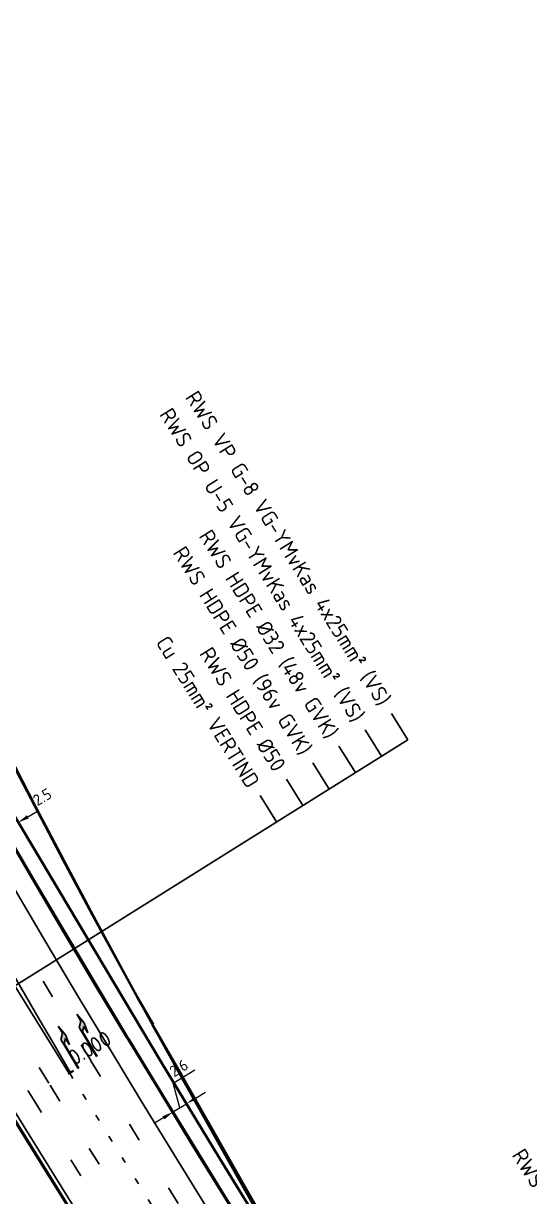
# Model space of a CAD drawing. Header units: metres. Extents: x 134219 to 139178, y 438661 to 444352.
# Drawn here: x 135871.5 to 135953.1, y 442470.7 to 442660 of the extents above; entities that cross this region are included whole.
import ezdxf
from ezdxf.enums import TextEntityAlignment as Align

# ---------------------------------------------------------------- set-up
doc = ezdxf.new("R2010")
doc.units = ezdxf.units.M
doc.linetypes.add('13strp', pattern=[4, 1, -3])
doc.linetypes.add('39strp', pattern=[12, 3, -9])
doc.layers.get('DEFPOINTS').update_dxf_attribs({"color": 193})
for name, color, linetype, lineweight in [('N-WE-KL-ET_LS_OV_KABEL-G', 10, 'KL-LS-OV-N', 35), ('N-WE-KL-ET_LS_OV_KABEL-M', 7, 'Continuous', 18), ('N-WE-KL-ET_LS_OV_KABEL-T25', 7, 'Continuous', 25), ('Utd-ondergr-nw', 8, '13strp', 35), ('X-XX-AL-AANPIJLING-S', 7, 'Continuous', 25)]:
    doc.layers.add(name, color=color, linetype=linetype, lineweight=lineweight)
doc.layers.add('Utd-weg-nw', color=8, linetype='Continuous')
doc.styles.add('alm a2ee v011$0$rtw_iso', font='NLCS-ISO.ttf')
doc.styles.add('NLCS-ISO', font='NLCS-ISO.ttf')
doc.styles.add('NLCS_18', font='NLCS-ISO.ttf', dxfattribs={"height": 1.8})
doc.linetypes.add('KL-LS-OV-N', pattern='A,4,-1,[103,NLCS.SHX,S=0.75,R=0,X=0,Y=0],-1,4,-1.5,["0V",Standard,S=1,R=0,X=0,Y=-0.5],-3', length=14.5)
doc.dimstyles.new('NLCS_t18_pijl_Dimension_l3_h1', dxfattribs={"dimtxt": 1.8, "dimasz": 1.8, "dimexe": 2, "dimexo": 2, "dimgap": 0.7, "dimtad": 1, "dimdec": 1, "dimzin": 0, "dimdsep": 46, "dimtxsty": 'NLCS_18', "dimcen": 2.5, "dimdle": 2, "dimclrd": 256, "dimclre": 256, "dimclrt": 256, "dimadec": 1, "dimazin": 0, "dimtfac": 1, "dimtdec": 1, "dimtofl": 0, "dimtmove": 1, "dimatfit": 0, "dimfxl": 0, "dimtolj": 1, "dimtzin": 0, "dimlwd": 18, "dimlwe": 18, "dimarcsym": 0})

# ---------------------------------------------------------------- blocks, each defined once
blk = doc.blocks.new('Dwm A2 aanvulling$0$pijlre_750')
blk.add_hatch(color=256).paths.add_polyline_path([(5.2, -0.38), (4, -0.38), (5.7, -0.68), (7.5, -0.38), (6.2, -0.38), (5.45, 0.37), (0, 0.37), (0, 0.23), (4.6, 0.23)])
for p, q in [((0, 0.37), (5.45, 0.37)), ((0, 0.37), (0, 0.23)), ((0, 0.23), (4.6, 0.23)), ((5.2, -0.38), (4.6, 0.23)), ((6.2, -0.38), (5.45, 0.37)), ((4, -0.38), (5.2, -0.38)), ((5.7, -0.68), (4, -0.38)), ((5.7, -0.68), (7.5, -0.38)), ((6.2, -0.38), (7.5, -0.38))]:
    blk.add_line(p, q)
blk = doc.blocks.new('*D204')
at = {"layer": 'DEFPOINTS', "color": 0, "transparency": 16777216}
for p in [(135870.6, 442531.05), (135870.6, 442531.05), (135868.46, 442529.8)]:
    blk.add_point(p, dxfattribs=at)
at = {"layer": 'N-WE-KL-ET_LS_OV_KABEL-M', "lineweight": 18, "transparency": 16777216}
for p, q in [((135870.6, 442531.05), (135869.6, 442532.78)), ((135868.46, 442529.8), (135867.45, 442531.53))]:
    blk.add_line(p, q, dxfattribs=at)
at = {"layer": 'N-WE-KL-ET_LS_OV_KABEL-M', "linetype": 'Continuous', "lineweight": 18, "transparency": 16777216}
for p, q in [((135872.16, 442531.95), (135873.72, 442532.86)), ((135866.9, 442528.9), (135865.34, 442528))]:
    blk.add_line(p, q, dxfattribs=at)
at = {"layer": 'N-WE-KL-ET_LS_OV_KABEL-M', "transparency": 16777216}
for points in [[(135872.01, 442532.21), (135872.31, 442531.69), (135870.6, 442531.05)], [(135866.75, 442529.16), (135867.05, 442528.64), (135868.46, 442529.8)]]:
    blk.add_solid(points, dxfattribs=at)
at = {"layer": 'N-WE-KL-ET_LS_OV_KABEL-M', "transparency": 16777216, "insert": (135874.49, 442535.16), "char_height": 1.8, "attachment_point": 5, "rotation": 30.1344, "style": 'NLCS_18'}
blk.add_mtext('\\A1;2.5', dxfattribs=at)
blk = doc.blocks.new('*D205')
at = {"layer": 'DEFPOINTS', "color": 0, "transparency": 16777216}
for p in [(135897.77, 442485.67), (135897.77, 442485.67), (135895.59, 442484.33)]:
    blk.add_point(p, dxfattribs=at)
at = {"layer": 'N-WE-KL-ET_LS_OV_KABEL-M', "linetype": 'Continuous', "lineweight": 18, "transparency": 16777216}
for p, q in [((135895.62, 442488.98), (135899.12, 442491.13)), ((135896.68, 442485), (135895.62, 442488.98)), ((135899.31, 442486.61), (135900.84, 442487.55)), ((135895.59, 442484.33), (135897.77, 442485.67)), ((135894.05, 442483.39), (135892.52, 442482.45))]:
    blk.add_line(p, q, dxfattribs=at)
at = {"layer": 'N-WE-KL-ET_LS_OV_KABEL-M', "lineweight": 18, "transparency": 16777216}
for p, q in [((135897.77, 442485.67), (135896.73, 442487.37)), ((135895.59, 442484.33), (135894.54, 442486.03))]:
    blk.add_line(p, q, dxfattribs=at)
at = {"layer": 'N-WE-KL-ET_LS_OV_KABEL-M', "transparency": 16777216}
for points in [[(135899.15, 442486.86), (135899.46, 442486.35), (135897.77, 442485.67)], [(135893.89, 442483.64), (135894.21, 442483.13), (135895.59, 442484.33)]]:
    blk.add_solid(points, dxfattribs=at)
at = {"layer": 'N-WE-KL-ET_LS_OV_KABEL-M', "transparency": 16777216, "insert": (135896.53, 442491.42), "char_height": 1.8, "attachment_point": 5, "rotation": 31.5131, "style": 'NLCS_18'}
blk.add_mtext('\\A1;2.6', dxfattribs=at)

msp = doc.modelspace()

# ---------------------------------------------------------------- linework, layer by layer
at = {"layer": 'N-WE-KL-ET_LS_OV_KABEL-G', "elevation": 1.67, "flags": 128}
msp.add_lwpolyline([(135747.28, 442817.42), (135748.85, 442812.3), (135753.18, 442798.69), (135759.28, 442779.65), (135766.98, 442756.72), (135768.94, 442751.33), (135776.94, 442729.3), (135780.2, 442721.47), (135788.86, 442699.92), (135796.6, 442680.56), (135801.31, 442669.52), (135814.14, 442639.94), (135825.99, 442614.64), (135833.39, 442599.59), (135840.41, 442585.62), (135846.61, 442573.57), (135855.75, 442558.03), (135866.63, 442537.71), (135893.63, 442492.47), (135903.12, 442476.87), (135921.69, 442446.61), (135932.97, 442428.48), (135935.02, 442425.17)], dxfattribs=at)
at = {"layer": 'Utd-ondergr-nw', "color": 7, "linetype": 'Continuous'}
msp.add_line((135878.68, 442490.47), (135879.54, 442490.98), dxfattribs=at)
at = {"layer": 'Utd-ondergr-nw', "linetype": 'Continuous', "flags": 128}
for points in [[(135892.37, 442498.43), (135889.86, 442502.82), (135889.62, 442503.27), (135887.51, 442507.17), (135882.76, 442515.95), (135878.08, 442524.74), (135873.45, 442533.52), (135868.96, 442542.21)], [(135892.3, 442498.39), (135892.23, 442498.52), (135892.13, 442498.7), (135887.33, 442507.44), (135882.57, 442516.19), (135877.86, 442524.96), (135873.21, 442533.76), (135870.26, 442539.4)], [(135888.34, 442496.09), (135888.31, 442496.14), (135888.2, 442496.32), (135883.05, 442504.87), (135877.94, 442513.45), (135872.88, 442522.05), (135867.87, 442530.68)], [(135888.4, 442496.12), (135888.37, 442496.18), (135888.26, 442496.35), (135883.11, 442504.91), (135878, 442513.48), (135872.94, 442522.09), (135867.93, 442530.71)], [(135892.3, 442498.39), (135897.08, 442490.11), (135902.03, 442481.41), (135906.96, 442472.7), (135911.92, 442464.01), (135916.89, 442455.32), (135921.84, 442446.62), (135927.15, 442438.15), (135932.53, 442429.72), (135937.91, 442421.29), (135943.27, 442412.85), (135948.7, 442404.45), (135954.14, 442396.05)], [(135892.3, 442498.39), (135896.98, 442489.97), (135901.85, 442481.26), (135906.76, 442472.55), (135911.68, 442463.85), (135916.61, 442455.15), (135920.49, 442448.32), (135921.55, 442446.45), (135926.83, 442437.95), (135932.1, 442429.46), (135937.38, 442420.96), (135942.65, 442412.47), (135947.93, 442403.97), (135953.2, 442395.47)], [(135888.34, 442496.09), (135893.39, 442487.78), (135898.6, 442479.26), (135903.84, 442470.75), (135909.1, 442462.25), (135914.37, 442453.76), (135918.5, 442447.09), (135919.64, 442445.26), (135924.92, 442436.77), (135930.19, 442428.27), (135935.47, 442419.77), (135940.74, 442411.28), (135946.02, 442402.78), (135951.29, 442394.29), (135956.57, 442385.79)], [(135888.4, 442496.12), (135893.45, 442487.82), (135898.66, 442479.3), (135903.9, 442470.79), (135909.16, 442462.29), (135914.43, 442453.79), (135918.56, 442447.13), (135919.7, 442445.3), (135924.98, 442436.8), (135930.25, 442428.31), (135935.53, 442419.81), (135940.8, 442411.32), (135946.08, 442402.82), (135951.35, 442394.32), (135956.63, 442385.83)], [(135894.77, 442494.04), (135894.73, 442494.02)], [(135897.3, 442489.73), (135897.16, 442489.65)], [(135899.68, 442485.34), (135899.6, 442485.29)], [(135869.07, 442484.49), (135874.35, 442475.99), (135879.62, 442467.5), (135884.9, 442459), (135890.17, 442450.5), (135895.45, 442442.01), (135900.72, 442433.51), (135906, 442425.02), (135911.27, 442416.52), (135916.55, 442408.03), (135921.82, 442399.53), (135927.1, 442391.04), (135932.37, 442382.54), (135937.65, 442374.04), (135942.92, 442365.55), (135948.2, 442357.05), (135953.47, 442348.56)], [(135869.13, 442484.52), (135874.41, 442476.03), (135879.68, 442467.53), (135884.96, 442459.04), (135890.23, 442450.54), (135895.51, 442442.05), (135900.78, 442433.55), (135906.06, 442425.06), (135911.33, 442416.56), (135916.61, 442408.06), (135921.88, 442399.57), (135927.16, 442391.07), (135932.43, 442382.58), (135937.71, 442374.08), (135942.98, 442365.59), (135948.26, 442357.09), (135953.53, 442348.59)], [(135902.24, 442481.04), (135902.04, 442480.93)], [(135904.6, 442476.63), (135904.49, 442476.57)], [(135907.17, 442472.34), (135906.95, 442472.21)]]:
    msp.add_lwpolyline(points, dxfattribs=at)
at = {"layer": 'Utd-weg-nw', "linetype": '39strp', "flags": 128}
for points in [[(135882.33, 442492.6), (135882.25, 442492.72), (135877.09, 442501.3), (135871.96, 442509.91), (135866.88, 442518.54), (135861.85, 442527.21), (135858.65, 442532.78), (135856.91, 442535.84), (135852.26, 442544.42), (135847.45, 442553.17), (135842.71, 442561.94), (135838.03, 442570.75), (135833.52, 442579.38), (135833.41, 442579.6), (135828.88, 442588.48), (135825.37, 442595.48), (135824.41, 442597.4), (135820.01, 442606.36), (135818.32, 442609.82), (135815.66, 442615.34), (135811.39, 442624.35), (135807.18, 442633.4), (135803.87, 442640.62), (135803.03, 442642.47), (135798.95, 442651.57), (135794.93, 442660.71), (135792.92, 442665.34), (135790.98, 442669.87), (135787.09, 442679.06), (135783.27, 442688.27), (135782.45, 442690.27), (135779.51, 442697.51), (135775.83, 442706.78), (135772.2, 442716.08), (135768.65, 442725.4), (135765.16, 442734.75), (135761.74, 442744.12), (135758.38, 442753.52), (135755.09, 442762.94), (135751.87, 442772.38), (135748.72, 442781.84), (135745.63, 442791.33), (135742.62, 442800.84), (135739.67, 442810.37), (135736.78, 442819.92), (135733.97, 442829.49), (135731.23, 442839.09), (135728.55, 442848.7), (135725.94, 442858.33), (135723.4, 442867.98), (135720.93, 442877.64), (135718.53, 442887.33), (135716.2, 442897.03), (135713.94, 442906.74), (135711.75, 442916.48), (135710.81, 442920.74)], [(135645.32, 442858.05), (135648.12, 442853.74), (135653.57, 442845.32), (135659, 442836.88), (135664.41, 442828.43), (135669.8, 442819.97), (135675.16, 442811.49), (135680.51, 442803), (135685.83, 442794.5), (135691.1, 442786.04), (135691.14, 442785.98), (135696.41, 442777.49), (135701.69, 442768.99), (135706.96, 442760.5), (135712.24, 442752), (135717.51, 442743.51), (135722.79, 442735.01), (135728.06, 442726.52), (135733.34, 442718.02), (135738.61, 442709.52), (135743.88, 442701.03), (135749.16, 442692.53), (135754.43, 442684.04), (135759.71, 442675.54), (135764.98, 442667.05), (135770.26, 442658.55), (135775.53, 442650.05), (135780.81, 442641.56), (135786.08, 442633.06), (135791.36, 442624.57), (135796.63, 442616.07), (135801.91, 442607.58), (135807.18, 442599.08), (135812.46, 442590.59), (135817.73, 442582.09), (135823.01, 442573.59), (135828.28, 442565.1), (135833.56, 442556.6), (135838.83, 442548.11), (135844.11, 442539.61), (135849.38, 442531.12), (135854.66, 442522.62), (135859.93, 442514.13), (135865.21, 442505.63), (135870.48, 442497.13), (135875.76, 442488.64)], [(135643.55, 442854.36), (135645.19, 442851.84), (135650.63, 442843.42), (135656.06, 442834.99), (135661.46, 442826.55), (135666.84, 442818.09), (135672.2, 442809.63), (135677.55, 442801.14), (135682.86, 442792.65), (135688.13, 442784.19), (135688.16, 442784.14), (135693.44, 442775.64), (135698.71, 442767.15), (135703.99, 442758.65), (135709.26, 442750.16), (135714.54, 442741.66), (135719.81, 442733.16), (135725.09, 442724.67), (135730.36, 442716.17), (135735.64, 442707.68), (135740.91, 442699.18), (135746.19, 442690.69), (135751.46, 442682.19), (135756.74, 442673.7), (135762.01, 442665.2), (135767.29, 442656.7), (135772.56, 442648.21), (135777.84, 442639.71), (135783.11, 442631.22), (135788.39, 442622.72), (135793.66, 442614.23), (135798.94, 442605.73), (135804.21, 442597.24), (135809.49, 442588.74), (135814.76, 442580.24), (135820.04, 442571.75), (135825.31, 442563.25), (135830.59, 442554.76), (135835.86, 442546.26), (135841.14, 442537.77), (135846.41, 442529.27), (135851.69, 442520.77), (135856.96, 442512.28), (135862.23, 442503.78), (135867.51, 442495.29), (135872.78, 442486.79)], [(135882.33, 442492.6), (135887.45, 442484.16), (135892.68, 442475.63), (135897.93, 442467.1), (135903.19, 442458.59), (135908.46, 442450.09), (135912.6, 442443.43), (135913.74, 442441.59), (135919.01, 442433.1), (135924.29, 442424.6), (135929.56, 442416.11), (135934.84, 442407.61), (135940.11, 442399.12), (135945.39, 442390.62), (135950.66, 442382.13), (135955.94, 442373.63), (135961.21, 442365.13), (135966.49, 442356.64), (135971.76, 442348.14), (135977.04, 442339.65), (135982.31, 442331.15), (135987.59, 442322.66), (135992.86, 442314.16), (135998.14, 442305.67), (136003.41, 442297.17), (136008.69, 442288.67), (136013.96, 442280.18), (136019.24, 442271.68), (136024.51, 442263.19), (136029.79, 442254.69), (136035.06, 442246.2), (136040.34, 442237.7), (136045.61, 442229.21), (136050.89, 442220.71), (136056.16, 442212.21), (136061.44, 442203.72), (136066.71, 442195.22), (136071.99, 442186.73), (136077.26, 442178.23), (136082.54, 442169.74), (136087.81, 442161.24), (136093.08, 442152.74), (136098.36, 442144.25), (136103.63, 442135.75), (136108.91, 442127.26), (136114.18, 442118.76), (136119.46, 442110.27)], [(135875.76, 442488.64), (135881.03, 442480.14), (135886.31, 442471.65), (135891.58, 442463.15), (135896.86, 442454.66), (135902.13, 442446.16), (135907.41, 442437.67), (135912.68, 442429.17), (135917.96, 442420.67), (135923.23, 442412.18), (135928.51, 442403.68), (135933.78, 442395.19), (135939.06, 442386.69), (135944.33, 442378.2), (135949.61, 442369.7), (135954.88, 442361.2), (135960.16, 442352.71), (135965.43, 442344.21), (135970.71, 442335.72), (135975.98, 442327.22), (135981.26, 442318.73), (135986.53, 442310.23), (135991.81, 442301.74), (135997.08, 442293.24), (136002.36, 442284.74), (136007.63, 442276.25), (136012.91, 442267.75), (136018.18, 442259.26), (136023.46, 442250.76), (136028.73, 442242.27), (136034.01, 442233.77), (136039.28, 442225.28), (136044.56, 442216.78), (136049.83, 442208.28), (136055.11, 442199.79), (136060.38, 442191.29), (136065.66, 442182.8), (136070.93, 442174.3), (136076.21, 442165.81), (136081.48, 442157.31), (136086.76, 442148.81), (136092.03, 442140.32), (136097.31, 442131.82), (136102.58, 442123.33), (136107.86, 442114.83), (136113.13, 442106.34), (136118.41, 442097.84), (136123.68, 442089.35), (136127.13, 442083.8)], [(135872.78, 442486.79), (135878.06, 442478.3), (135883.33, 442469.8), (135888.61, 442461.31), (135893.88, 442452.81), (135899.16, 442444.31), (135904.43, 442435.82), (135909.71, 442427.32), (135914.98, 442418.83), (135920.26, 442410.33), (135925.53, 442401.84), (135930.81, 442393.34), (135936.08, 442384.85), (135941.36, 442376.35), (135946.63, 442367.85), (135951.91, 442359.36), (135957.18, 442350.86), (135962.46, 442342.37), (135967.73, 442333.87), (135973.01, 442325.38), (135978.28, 442316.88), (135983.56, 442308.38), (135988.83, 442299.89), (135994.11, 442291.39), (135999.38, 442282.9), (136004.66, 442274.4), (136009.93, 442265.91), (136015.21, 442257.41), (136020.48, 442248.92), (136025.76, 442240.42), (136031.03, 442231.92), (136036.31, 442223.43), (136041.58, 442214.93), (136046.86, 442206.44), (136052.13, 442197.94), (136057.41, 442189.45), (136062.68, 442180.95), (136067.96, 442172.46), (136073.23, 442163.96), (136078.51, 442155.46), (136083.78, 442146.97), (136089.06, 442138.47), (136094.33, 442129.98), (136099.61, 442121.48), (136104.88, 442112.99), (136110.16, 442104.49), (136115.43, 442096), (136120.71, 442087.5), (136123.77, 442082.57)]]:
    msp.add_lwpolyline(points, dxfattribs=at)
at = {"layer": 'Utd-weg-nw', "linetype": 'Continuous', "flags": 128}
for points in [[(135773.32, 442660.45), (135778.59, 442651.95), (135783.87, 442643.46), (135789.14, 442634.96), (135794.42, 442626.47), (135799.69, 442617.97), (135804.97, 442609.48), (135810.24, 442600.98), (135815.52, 442592.48), (135820.79, 442583.99), (135826.07, 442575.49), (135831.34, 442567), (135836.62, 442558.5), (135841.89, 442550.01), (135847.17, 442541.51), (135852.44, 442533.02), (135857.72, 442524.52), (135862.99, 442516.02), (135868.27, 442507.53), (135873.54, 442499.03), (135878.82, 442490.54)], [(135885.44, 442494.41), (135885.33, 442494.58), (135880.18, 442503.15), (135875.06, 442511.74), (135869.99, 442520.36)], [(135879.03, 442490.67), (135876.23, 442495.48), (135874, 442499.32), (135868.98, 442507.97)], [(135885.44, 442494.41), (135890.53, 442486.04), (135895.75, 442477.51), (135900.99, 442468.99), (135906.25, 442460.49), (135911.52, 442451.99), (135915.66, 442445.33), (135916.8, 442443.49), (135922.07, 442435), (135927.35, 442426.5), (135932.62, 442418.01), (135937.9, 442409.51), (135943.17, 442401.02), (135948.45, 442392.52), (135953.72, 442384.02)], [(135869.73, 442484.89), (135875, 442476.4), (135880.28, 442467.9), (135885.55, 442459.41), (135890.83, 442450.91), (135896.1, 442442.42), (135901.38, 442433.92), (135906.65, 442425.42), (135911.93, 442416.93), (135917.2, 442408.43), (135922.48, 442399.94), (135927.75, 442391.44), (135933.03, 442382.95), (135938.3, 442374.45), (135943.58, 442365.96), (135948.85, 442357.46), (135954.13, 442348.96)]]:
    msp.add_lwpolyline(points, dxfattribs=at)
at = {"layer": 'Utd-weg-nw', "linetype": '13strp', "flags": 128}
msp.add_lwpolyline([(135878.92, 442490.6), (135884.2, 442482.11), (135889.47, 442473.61), (135894.75, 442465.12), (135900.02, 442456.62), (135905.3, 442448.13), (135910.57, 442439.63), (135915.85, 442431.13), (135921.12, 442422.64), (135926.4, 442414.14), (135931.67, 442405.65), (135936.95, 442397.15), (135942.22, 442388.66), (135947.5, 442380.16), (135952.77, 442371.67), (135958.05, 442363.17), (135963.32, 442354.67), (135968.6, 442346.18), (135973.87, 442337.68), (135979.15, 442329.19), (135984.42, 442320.69), (135989.7, 442312.2), (135994.97, 442303.7), (136000.25, 442295.2), (136005.52, 442286.71), (136010.8, 442278.21), (136016.07, 442269.72), (136021.35, 442261.22), (136026.62, 442252.73), (136031.9, 442244.23), (136037.17, 442235.74), (136042.45, 442227.24), (136047.72, 442218.74), (136053, 442210.25), (136058.27, 442201.75), (136063.55, 442193.26), (136068.82, 442184.76), (136074.1, 442176.27), (136079.37, 442167.77), (136084.65, 442159.28), (136089.92, 442150.78), (136095.2, 442142.28), (136100.47, 442133.79), (136105.75, 442125.29), (136111.02, 442116.8), (136116.29, 442108.3), (136121.57, 442099.81), (136126.84, 442091.31), (136130.7, 442085.1)], dxfattribs=at)
at = {"layer": 'X-XX-AL-AANPIJLING-S'}
for p, q in [((135933.51, 442544.39), (135930.86, 442548.63)), ((135929.27, 442541.74), (135926.62, 442545.98)), ((135855.61, 442495.64), (135933.51, 442544.39)), ((135925.04, 442539.09), (135922.38, 442543.33)), ((135920.8, 442536.44), (135918.14, 442540.67)), ((135916.56, 442533.78), (135913.91, 442538.02)), ((135912.32, 442531.13), (135909.67, 442535.37))]:
    msp.add_line(p, q, dxfattribs=at)

# ---------------------------------------------------------------- block references
at = {"layer": 'Utd-weg-nw', "linetype": 'Continuous', "rotation": 120.7784731285963}
for p in [(135883.56, 442493.48), (135880.59, 442491.52)]:
    msp.add_blockref('Dwm A2 aanvulling$0$pijlre_750', p, dxfattribs=at)

# ---------------------------------------------------------------- texts
at = {"layer": 'N-WE-KL-ET_LS_OV_KABEL-T25', "style": 'NLCS-ISO'}
for s, p in [('RWS VP G-8 VG-YMvKas 4x25mm² (VS)', (135929.84, 442550.26)), ('RWS OP U-5 VG-YMvKas 4x25mm² (VS)', (135925.6, 442547.61)), ('RWS HDPE Ø32 (48v GVK)', (135921.36, 442544.95)), ('RWS HDPE Ø50 (96v GVK)', (135917.13, 442542.3)), ('Cu 25mm² VERTIND', (135908.65, 442537)), ('RWS HDPE Ø50', (135912.89, 442539.65)), ('RWS VS C3', (135960.25, 442463.65))]:
    msp.add_text(s, height=2.5, rotation=302.0379, dxfattribs=at).set_placement(p, align=Align.MIDDLE_RIGHT)
at = {"layer": 'Utd-ondergr-nw', "color": 7, "style": 'alm a2ee v011$0$rtw_iso'}
msp.add_text('0.000', height=2.5, rotation=30.1752, dxfattribs=at).set_placement((135879.66, 442491.77))

# ---------------------------------------------------------------- dimensions: what is measured, and where the dimension line sits
at = {"layer": 'N-WE-KL-ET_LS_OV_KABEL-M'}
dim = msp.add_linear_dim(base=(135870.6, 442531.05), p1=(135868.46, 442529.8), p2=(135870.6, 442531.05), angle=30.1344, dimstyle='NLCS_t18_pijl_Dimension_l3_h1', dxfattribs=at)
dim.commit()
dim.dimension.update_dxf_attribs({"geometry": '*D204', "text_midpoint": (135875.29, 442533.77), "dimtype": 161})
dim = msp.add_aligned_dim(p1=(135895.59, 442484.33), p2=(135897.77, 442485.67), distance=0, dimstyle='NLCS_t18_pijl_Dimension_l3_h1', dxfattribs=at)
dim.commit()
dim.dimension.update_dxf_attribs({"geometry": '*D205', "text_midpoint": (135895.38, 442490.71)})

doc.saveas('drawing.dxf')
